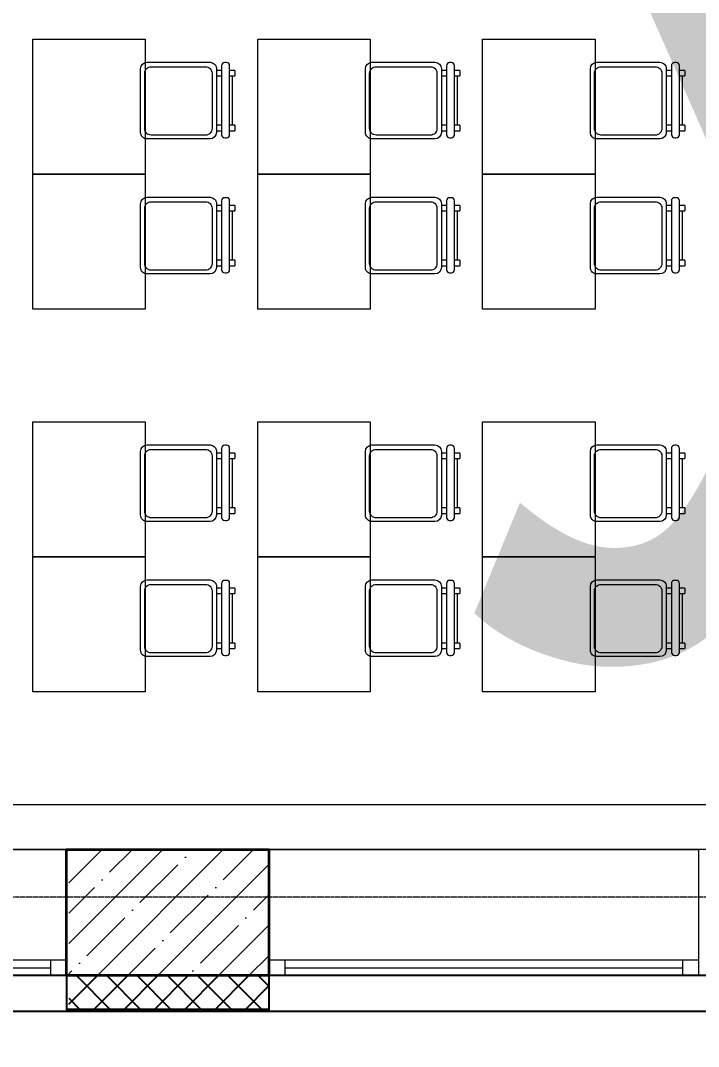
# Model space of a CAD drawing. Header units: millimetres. Extents: x 0 to 168960, y -92093 to 443706.
# Drawn here: x 7747 to 10761, y 203538 to 208096 of the extents above; entities that cross this region are included whole.
import ezdxf
from ezdxf.enums import TextEntityAlignment as Align

# ---------------------------------------------------------------- set-up
doc = ezdxf.new("R2018")
doc.units = ezdxf.units.MM
doc.linetypes.add('осевая', pattern=[50.8, 31.75, -6.35, 6.35, -6.35])
for name, color, linetype, lineweight in [('_0', 7, 'Continuous', 15), ('АР_Названия помещений', 124, 'Continuous', 5), ('АР_Номер помещения', 1, 'Continuous', 25), ('АР_Окна БЛОК', 250, 'Continuous', 13), ('АР_Помещения_площадь', 19, 'Continuous', 9)]:
    doc.layers.add(name, color=color, linetype=linetype, lineweight=lineweight)
doc.layers.add('АР_Сущ.Несущая стена', color=7, linetype='Continuous')
doc.styles.add('ISOCPEUR', font='isocpeur.ttf', dxfattribs={"height": 175})
doc.styles.get("Standard").update_dxf_attribs({"font": 'arial.ttf'})

# ---------------------------------------------------------------- blocks, each defined once
blk = doc.blocks.new('ОКНО 1910')
at = {"layer": 'АР_Окна БЛОК', "color": 8, "ltscale": 0.1}
for points in [[(178763.3, -124524.8), (180673.3, -124524.8), (180673.3, -125084.8), (178763.3, -125084.8)], [(178763.3, -125014.8), (180673.3, -125014.8), (180673.3, -125084.8), (178763.3, -125084.8)], [(178763.3, -125014.8), (178833.3, -125014.8), (178833.3, -125084.8), (178763.3, -125084.8)], [(180603.3, -125014.8), (180673.3, -125014.8), (180673.3, -125084.8), (180603.3, -125084.8)]]:
    blk.add_lwpolyline(points, close=True, dxfattribs=at)
blk.add_lwpolyline([(178833.3, -125049.8), (180603.3, -125049.8)], dxfattribs=at)
blk = doc.blocks.new('2 ЭТАЖ')
at = {"layer": 'АР_Сущ.Несущая стена', "lineweight": 13, "ltscale": 10000}
h = blk.add_hatch(dxfattribs=at)
h.set_pattern_fill('ANSI35', color=8, scale=30)
h.set_pattern_definition([(45, (-61600, 0), (-134.70384, 134.70384), []), (45, (-61465.3, 0), (-134.70384, 134.70384), [238.125, -47.625, 0, -47.625])])
h.paths.add_polyline_path([(117163.3, -124729.8), (116273.3, -124729.8), (116273.3, -125084.8), (117163.3, -125084.8), (117163.3, -125014.8)])
h.paths.add_polyline_path([(117163.3, -124524.8), (116273.3, -124524.8), (116273.3, -124729.8), (117163.3, -124729.8)])
at = {"layer": 'АР_Сущ.Несущая стена', "ltscale": 0.1}
h = blk.add_hatch(dxfattribs=at)
h.set_pattern_fill('ANSI37', color=8, scale=30)
h.set_pattern_definition([(45, (-61600, 0), (-67.35192, 67.35192), []), (135, (-61600, 0), (-67.35192, -67.35192), [])])
h.paths.add_polyline_path([(117163.3, -125084.8), (116273.3, -125084.8), (116273.3, -125234.8), (117163.3, -125234.8)])
at = {"layer": 'АР_Сущ.Несущая стена', "color": 8, "ltscale": 0.1}
for points in [[(174755.5, -108496.2), (182078.4, -108496.2), (182078.4, -125244.8), (112993.3, -125244.8), (112993.3, -108496.4), (133154.3, -108496.4)], [(181918.4, -125084.8), (113153.3, -125084.8)], [(116263.3, -125084.8), (116263.3, -125244.8)], [(117163.3, -125084.8), (117163.3, -125244.8)], [(117163.3, -125234.8), (116263.3, -125234.8)]]:
    blk.add_lwpolyline(points, dxfattribs=at)
at = {"layer": 'АР_Сущ.Несущая стена', "color": 8, "linetype": 'Continuous', "lineweight": 35, "flags": 128}
blk.add_lwpolyline([(117163.3, -125084.8), (116263.3, -125084.8), (116263.3, -124524.8), (117163.3, -124524.8)], close=True, dxfattribs=at)
at = {"layer": 'АР_Сущ.Несущая стена', "color": 8, "linetype": 'Continuous', "lineweight": 35}
blk.add_blockref('ОКНО 1910', (-64410, 0), dxfattribs=at)
at = {"layer": 'АР_Сущ.Несущая стена', "color": 8}
blk.add_blockref('ОКНО 1910', (-61600, 0), dxfattribs=at)
blk = doc.blocks.new('*U313')
at = {"color": 8, "style": 'ISOCPEUR', "width": 0.7, "flags": 1}
blk.add_attdef('КАТЕГОРИЯ', (-499.2, -2092.2), '', height=250, dxfattribs=at)
at = {"layer": 'АР_Номер помещения', "color": 8, "style": 'ISOCPEUR', "width": 0.7}
blk.add_attdef('НОМЕР_ПОМЕЩЕНИЯ', text='', height=300, dxfattribs=at).set_placement((-17991.4, 9086.8), align=Align.MIDDLE_CENTER)
at = {"layer": 'АР_Помещения_площадь', "color": 8, "style": 'ISOCPEUR', "width": 0.7}
blk.add_attdef('ПЛОЩАДЬ_ПОМЕЩЕНИЯ', text='', height=200, dxfattribs=at).set_placement((-16295.6, 2793.5), align=Align.MIDDLE_RIGHT)
at = {"layer": 'АР_Помещения_площадь', "color": 8, "lineweight": 30, "width": 0.7, "flags": 104}
blk.add_attdef('ИМЯ_ПОМЕЩЕНИЯ', text='', height=100, dxfattribs=at).set_placement((157.6, 1217.1), align=Align.MIDDLE_CENTER)
blk = doc.blocks.new('*U314')
at = {"color": 8, "style": 'ISOCPEUR', "width": 0.7, "flags": 1}
blk.add_attdef('КАТЕГОРИЯ', (-499.2, -2092.2), '', height=250, dxfattribs=at)
at = {"layer": 'АР_Номер помещения', "color": 8, "style": 'ISOCPEUR', "width": 0.7}
blk.add_attdef('НОМЕР_ПОМЕЩЕНИЯ', text='', height=300, dxfattribs=at).set_placement((-20624.5, 6164.3), align=Align.MIDDLE_CENTER)
at = {"layer": 'АР_Помещения_площадь', "color": 8, "style": 'ISOCPEUR', "width": 0.7}
blk.add_attdef('ПЛОЩАДЬ_ПОМЕЩЕНИЯ', text='', height=200, dxfattribs=at).set_placement((-14331.8, 2537.7), align=Align.MIDDLE_RIGHT)
at = {"layer": 'АР_Помещения_площадь', "color": 8, "lineweight": 30, "width": 0.7, "flags": 104}
blk.add_attdef('ИМЯ_ПОМЕЩЕНИЯ', text='', height=100, dxfattribs=at).set_placement((157.6, 1217.1), align=Align.MIDDLE_CENTER)
blk = doc.blocks.new('стул №3-5')
at = {"color": 8, "linetype": 'ByBlock', "extrusion": (-6.19742e-05, 0.000470712, 1)}
for p, q in [((-15086.8, 16641.7, 196.8), (-15393.1, 16641.7, 196.8)), ((-15372.7, 16664.9, 196.8), (-15348.5, 16664.9, 196.8)), ((-15372.7, 16664.9, 196.8), (-15372.7, 16641.7, 196.8)), ((-15348.5, 16641.7, 196.8), (-15348.5, 16664.9, 196.8)), ((-15348.5, 16653.3, 196.8), (-15128.7, 16653.3, 196.8)), ((-15128.7, 16664.9, 196.8), (-15104.4, 16664.9, 196.8)), ((-15128.7, 16664.9, 196.8), (-15128.7, 16641.7, 196.8)), ((-15104.4, 16641.7, 196.8), (-15104.4, 16664.9, 196.8)), ((-15407, 16627.7, 196.8), (-15407, 16619.9, 196.8)), ((-15393.1, 16605.9, 196.8), (-15086.8, 16605.9, 196.9)), ((-15372.7, 16605.9, 196.8), (-15372.7, 16583.2, 196.9)), ((-15348.5, 16583.2, 196.9), (-15348.5, 16605.9, 196.8)), ((-15128.7, 16605.9, 196.9), (-15128.7, 16583.2, 196.9)), ((-15104.4, 16583.2, 196.9), (-15104.4, 16605.9, 196.9)), ((-15072.8, 16619.9, 196.8), (-15072.8, 16627.7, 196.8))]:
    blk.add_line(p, q, dxfattribs=at)
at = {"color": 8, "ltscale": 100, "extrusion": (-6.19742e-05, 0.000470712, 1), "elevation": 205.6}
for points in [[(-15379.9, 16582.9), (-15097, 16582.9, -0.414169), (-15068.3, 16554.2), (-15068.3, 16274.2, -0.414258), (-15097, 16245.5), (-15379.9, 16245.5, -0.414169), (-15408.6, 16274.2), (-15408.6, 16554.2, -0.414258)], [(-15360.2, 16563.2), (-15113.6, 16563.2, -0.414214), (-15084.9, 16534.4), (-15084.9, 16292.6, -0.414214), (-15113.6, 16263.9), (-15360.2, 16263.9, -0.414214), (-15388.9, 16292.6), (-15388.9, 16534.4, -0.414214)]]:
    blk.add_lwpolyline(points, format="xyb", close=True, dxfattribs=at)
at = {"color": 8, "linetype": 'ByBlock', "extrusion": (-6.19742e-05, 0.000470712, 1)}
for centre, start, end in [((-15393, 16627.6, 205.6), 90, 180), ((-15086.8, 16627.6, 205.6), 0, 90), ((-15393, 16619.8, 205.6), 180, 270), ((-15086.8, 16619.8, 205.6), 270, 0)]:
    blk.add_arc(centre, 13.9, start, end, dxfattribs=at)
blk = doc.blocks.new('_стол№3-№5')
at = {"color": 8}
blk.add_lwpolyline([(-169868.3, 526261.4), (-169368.3, 526261.4), (-169368.3, 525661.4), (-169868.3, 525661.4)], close=True, dxfattribs=at)

msp = doc.modelspace()

# ---------------------------------------------------------------- linework, layer by layer
at = {"layer": '_0', "linetype": 'осевая', "ltscale": 0.3}
msp.add_line((1843.71, 204203.426), (74501.818, 204203.426), dxfattribs=at)
at = {"layer": '_0'}
msp.add_lwpolyline([(13678.056, 204413.434), (5401.281, 204413.434), (5401.28, 210413.434), (13682.987, 210413.434)], close=True, dxfattribs=at)
at = {"layer": '_0', "ltscale": 0.1}
msp.add_lwpolyline([(5401.28, 204413.434), (5401.28, 204613.434), (13680.521, 204613.434), (13680.521, 204413.434)], dxfattribs=at)

# ---------------------------------------------------------------- block references
at = {"layer": '_0'}
for name, p in [('2 ЭТАЖ', (-108312.065, 328938.23)), ('_стол№3-№5', (177669.553, -318247.984)), ('_стол№3-№5', (178669.553, -318247.984)), ('_стол№3-№5', (179669.553, -318247.984)), ('_стол№3-№5', (177669.553, -318847.984)), ('_стол№3-№5', (178669.553, -318847.984)), ('_стол№3-№5', (179669.553, -318847.984)), ('_стол№3-№5', (177669.553, -319947.984)), ('_стол№3-№5', (178669.553, -319947.984)), ('_стол№3-№5', (179669.553, -319947.984)), ('_стол№3-№5', (177669.553, -320547.984)), ('_стол№3-№5', (178669.553, -320547.984)), ('_стол№3-№5', (179669.553, -320547.984))]:
    msp.add_blockref(name, p, dxfattribs=at)
ref = msp.add_blockref('*U313', (27538.428, 209421.205), dxfattribs=at)
lines = msp.add_mtext('\\W0.8000;Учебный кабинет', dxfattribs={"layer": 'АР_Названия помещений', "color": 8, "insert": (9204.492, 217630.052), "char_height": 7901.09076, "width": 2057.4742, "attachment_point": 1})
ref.add_attrib('ИМЯ_ПОМЕЩЕНИЯ', '', (9204.492, 217630.052), dxfattribs={"flags": 104}).embed_mtext(lines)
ref = msp.add_blockref('*U314', (27538.428, 202414.592), dxfattribs=at)
lines = msp.add_mtext('\\W0.8000;Учебный кабинет', dxfattribs={"layer": 'АР_Названия помещений', "color": 8, "insert": (9541.307, 210094.373), "char_height": 4801.24121, "width": 1889.24878, "attachment_point": 1})
ref.add_attrib('ИМЯ_ПОМЕЩЕНИЯ', '', (9541.307, 210094.373), dxfattribs={"flags": 104}).embed_mtext(lines)
at = {"layer": '_0', "rotation": 270}
for p in [(-7965.085, 192502.107), (-6965.085, 192502.107), (-5965.085, 192502.107), (-7965.085, 191902.107), (-6965.085, 191902.107), (-5965.085, 191902.107), (-7965.085, 190802.107), (-6965.085, 190802.107), (-5965.085, 190802.107), (-7965.085, 190202.107), (-6965.085, 190202.107), (-5965.085, 190202.107)]:
    msp.add_blockref('стул №3-5', p, dxfattribs=at)

doc.saveas('drawing.dxf')
